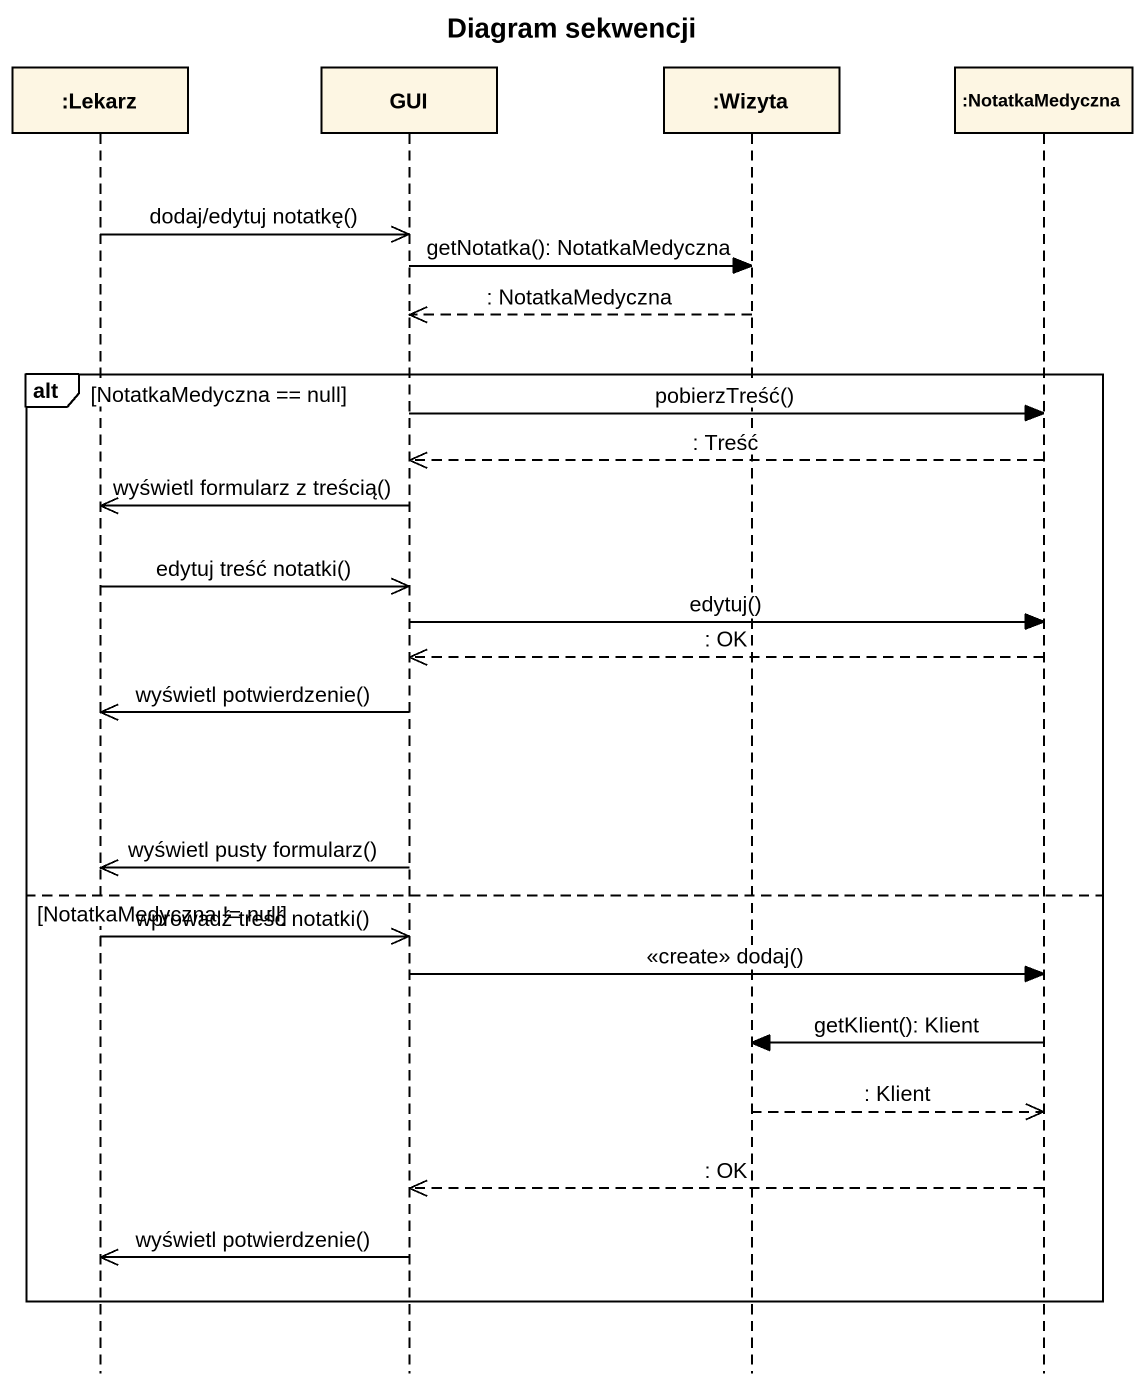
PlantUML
@startuml
title Diagram sekwencji
hide footbox
participant ":Lekarz" as Lekarz
participant GUI
participant ":Wizyta" as Wizyta
participant ":NotatkaMedyczna" as NotatkaMedyczna

Lekarz ->> GUI : dodaj/edytuj notatkę()
GUI -> Wizyta : getNotatka(): NotatkaMedyczna
Wizyta -->> GUI : : NotatkaMedyczna
alt NotatkaMedyczna == null
  GUI -> NotatkaMedyczna : pobierzTreść()
  NotatkaMedyczna -->> GUI : : Treść
  GUI ->> Lekarz : wyświetl formularz z treścią()
  Lekarz ->> GUI : edytuj treść notatki()
  GUI -> NotatkaMedyczna : edytuj()
  NotatkaMedyczna -->> GUI : : OK
  GUI ->> Lekarz : wyświetl potwierdzenie()
  GUI ->> Lekarz : wyświetl pusty formularz()
else NotatkaMedyczna != null
  Lekarz ->> GUI : wprowadź treść notatki()
  GUI -> NotatkaMedyczna : <<create>> dodaj()
  NotatkaMedyczna -> Wizyta : getKlient(): Klient
  Wizyta -->> NotatkaMedyczna : : Klient
  NotatkaMedyczna -->> GUI : : OK
  GUI ->> Lekarz : wyświetl potwierdzenie()
end
@enduml
